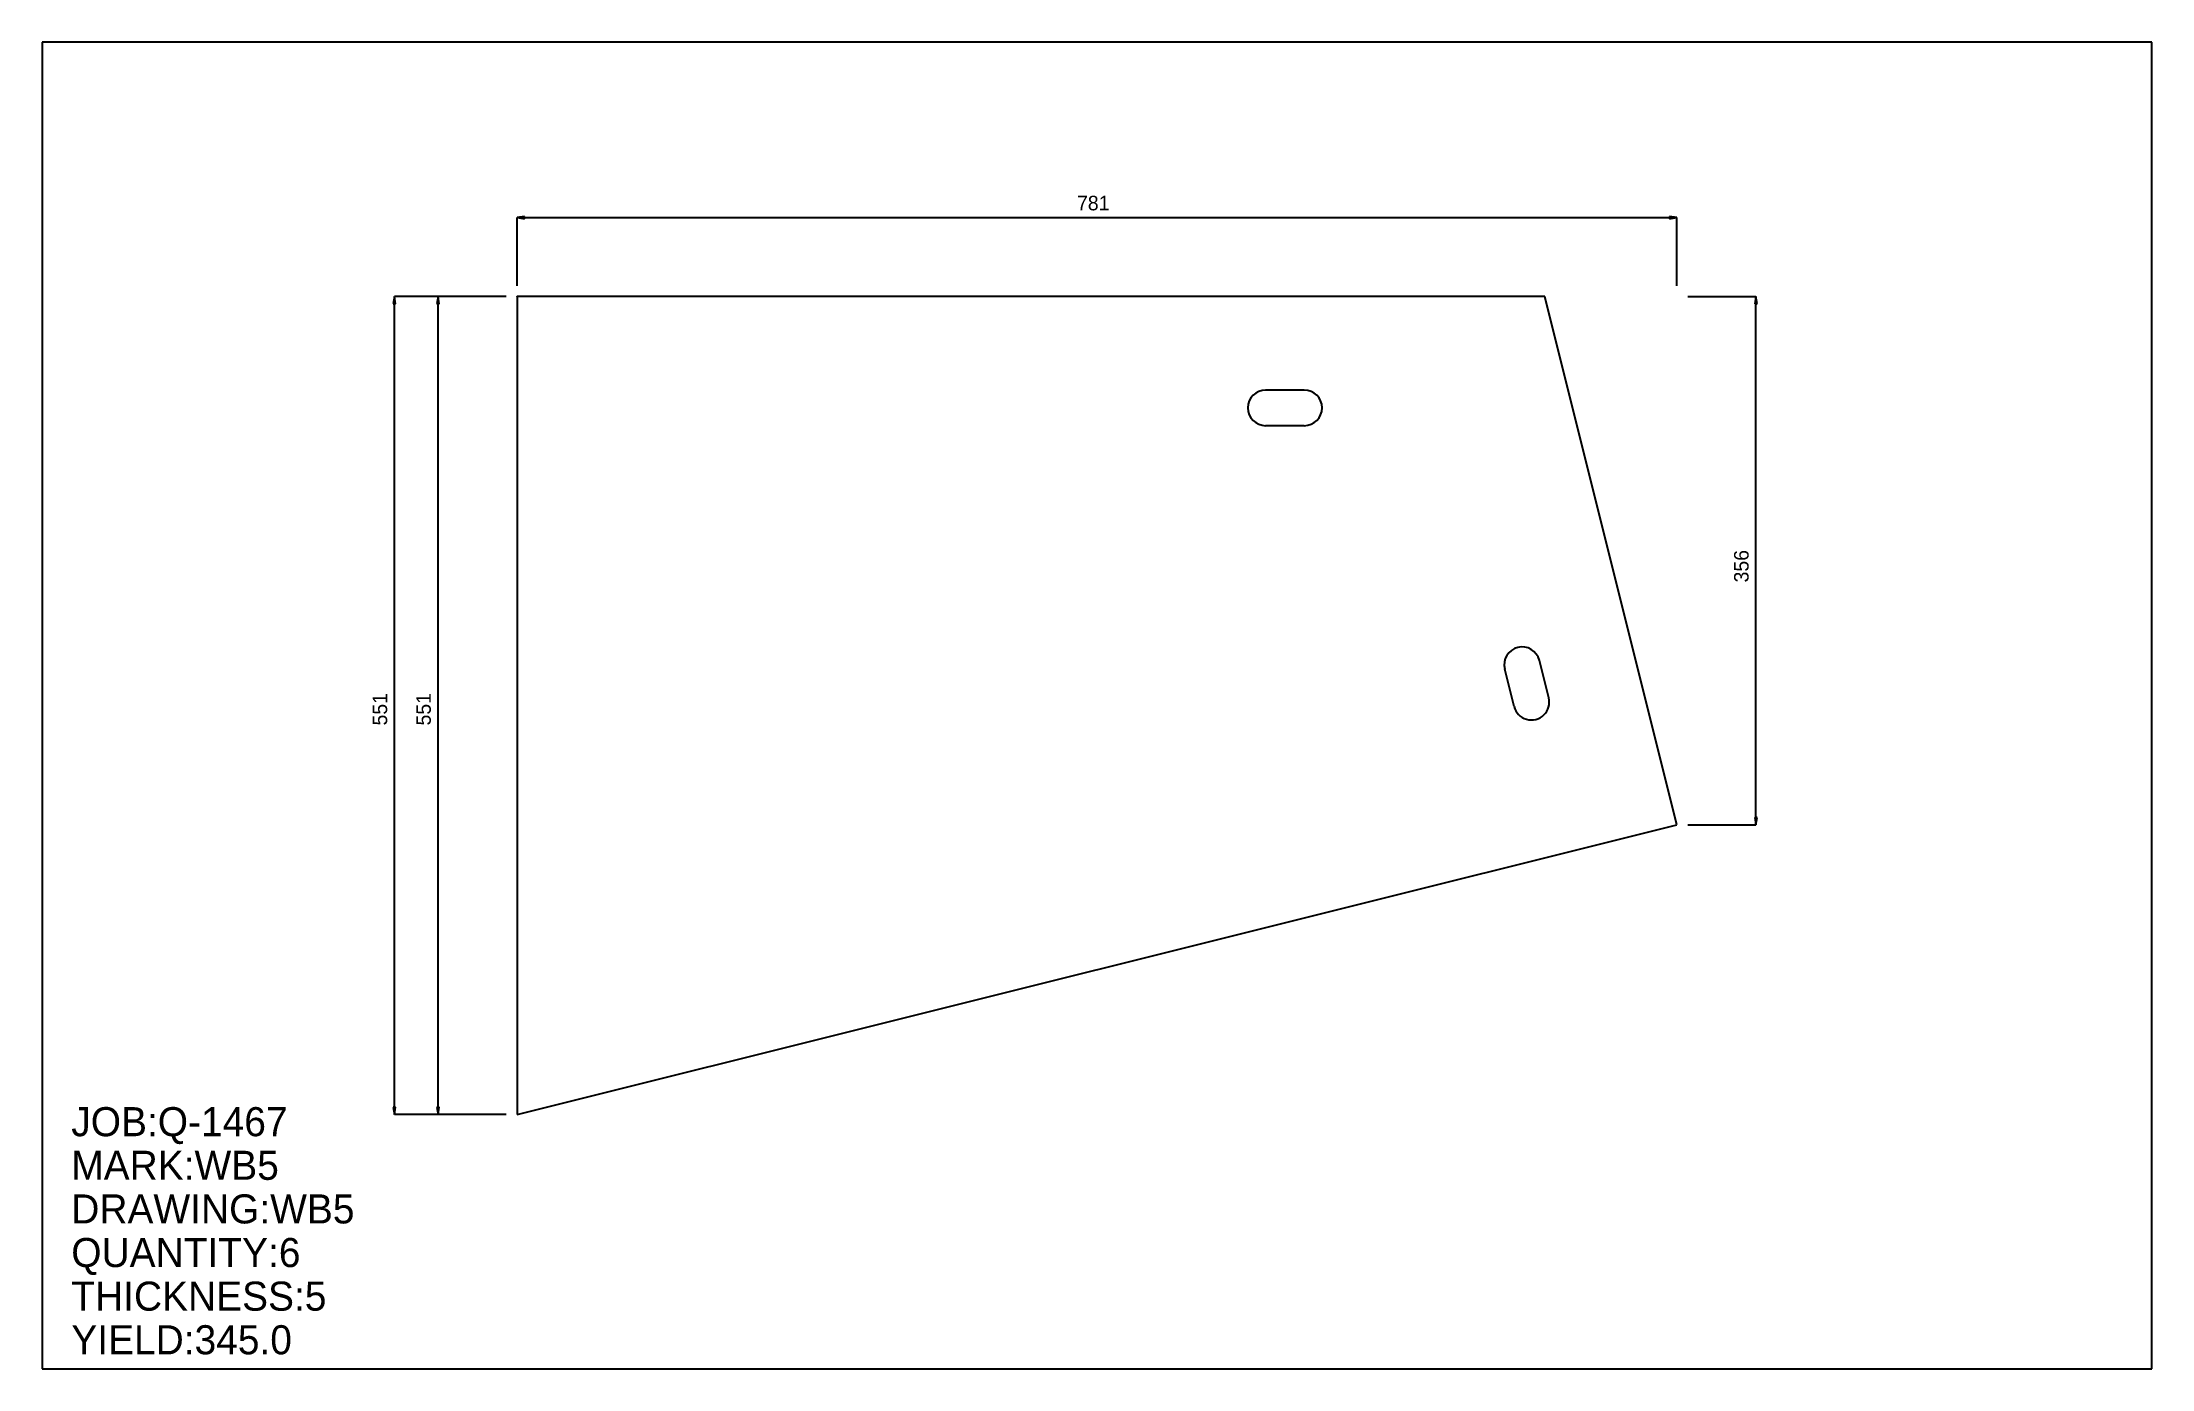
# Model space of a CAD drawing. Extents: x 0 to 1421, y 0 to 894.
import ezdxf

# ---------------------------------------------------------------- set-up
doc = ezdxf.new("R2010")
doc.units = 0
doc.header["$LTSCALE"] = 0.125
for name, color, linetype in [('2', 7, 'CONTINUOUS'), ('3', 1, 'CONTINUOUS'), ('4', 1, 'CONTINUOUS'), ('5', 7, 'CONTINUOUS'), ('6', 6, 'CONTINUOUS')]:
    doc.layers.add(name, color=color, linetype=linetype)

# ---------------------------------------------------------------- blocks, each defined once
blk = doc.blocks.new('ARROW')
at = {"layer": '2', "linetype": 'CONTINUOUS'}
for p, q in [((0, 0), (-1, 0.166667)), ((-1, 0.166667), (-1, -0.166667)), ((-1, -0.166667), (0, 0))]:
    blk.add_line(p, q, dxfattribs=at)
blk = doc.blocks.new('PLATE')
at = {"layer": '3', "linetype": 'CONTINUOUS'}
for p, q in [((0, 0), (0.001299, -551.21729)), ((692.14386, 0), (0, 0)), ((781.12787, -355.93457), (692.14386, 0)), ((0.001299, -551.21729), (781.12787, -355.93457))]:
    blk.add_line(p, q, dxfattribs=at)
at = {"layer": '4', "linetype": 'CONTINUOUS'}
for p, q in [((530.143982, -63), (504.143982, -63)), ((530.143982, -87), (504.143982, -87)), ((671.528601, -276.248118), (665.222652, -251.024418)), ((694.812016, -270.427242), (688.506067, -245.203543))]:
    blk.add_line(p, q, dxfattribs=at)
for centre, start, end in [((504.143982, -75), 90, -90), ((530.143982, -75), -90, 90), ((676.86436, -248.11398), 14.036293, -165.963707), ((683.170308, -273.33768), -165.963707, 14.036293)]:
    blk.add_arc(centre, 12, start, end, dxfattribs=at)
at = {"layer": '5', "linetype": 'CONTINUOUS'}
for p, q in [((-0.1, 0), (0.1, 0)), ((0, -0.1), (0, 0.1))]:
    blk.add_line(p, q, dxfattribs=at)
blk.add_circle((0, 0), 0.1, dxfattribs=at)
at = {"layer": '6', "linetype": 'CONTINUOUS'}
for p, q in [((0, 7.349564), (0, 53.28434)), ((0, 53.234341), (781.12787, 53.234341)), ((781.12787, 7.349564), (781.12787, 53.28434)), ((-7.349523, 0.000001), (-82.682556, 0.000006)), ((-82.632591, -551.21729), (-82.632553, 0.000006)), ((-7.349523, 0.000001), (-53.284298, 0.000004)), ((-53.234341, -551.21729), (-53.234299, 0.000004)), ((788.47742, -0.000001), (834.41217, -0.000004)), ((834.36218, -355.93457), (834.36218, -0.000004)), ((788.47742, -355.93457), (834.41217, -355.93457)), ((-7.349564, -551.21729), (-82.682594, -551.21729)), ((-7.349564, -551.21729), (-53.28434, -551.21729))]:
    blk.add_line(p, q, dxfattribs=at)
at = {"layer": '6', "xscale": 4.899709, "yscale": 4.899709, "zscale": 4.899709}
for p, rotation in [((0, 53.234341), 180), ((-82.632553, 0.000006), 90), ((-53.234299, 0.000004), 90), ((834.36218, -0.000004), 90), ((834.36218, -355.93457), 270), ((-82.632591, -551.21729), 270), ((-53.234341, -551.21729), 270)]:
    blk.add_blockref('ARROW', p, dxfattribs=dict(at, rotation=rotation))
blk.add_blockref('ARROW', (781.12787, 53.234341), dxfattribs=at)
at = {"layer": '5'}
blk.add_text('ZERO', height=0.015, dxfattribs=at).set_placement((0, 0))
at = {"layer": '6'}
blk.add_text('781', height=9.799, dxfattribs=at).set_placement((377.08972, 58.134048))
for s, p in [('356', (829.46246, -192.66641)), ('551', (-87.53228, -289.08286)), ('551', (-58.134029, -289.08286))]:
    blk.add_text(s, height=9.799, rotation=90, dxfattribs=at).set_placement(p)

msp = doc.modelspace()

# ---------------------------------------------------------------- linework, layer by layer
at = {"layer": '5', "linetype": 'CONTINUOUS'}
for p, q in [((1420.9158, 894.19696), (0, 894.19696)), ((0, 894.19696), (0, 0)), ((1420.9158, 0), (1420.9158, 894.19696)), ((0, 0), (1420.9158, 0))]:
    msp.add_line(p, q, dxfattribs=at)

# ---------------------------------------------------------------- block references
at = {"layer": '2'}
msp.add_blockref('PLATE', (319.89395, 722.70715), dxfattribs=at)

# ---------------------------------------------------------------- texts
at = {"layer": '5'}
for s, p in [('JOB:Q-1467', (19.598835, 156.79068)), ('MARK:WB5', (19.598835, 127.39243)), ('DRAWING:WB5', (19.598835, 97.994179)), ('QUANTITY:6', (19.598835, 68.595924)), ('THICKNESS:5', (19.598835, 39.19767)), ('YIELD:345.0', (19.598835, 9.799417))]:
    msp.add_text(s, height=19.599, dxfattribs=at).set_placement(p)

doc.saveas('drawing.dxf')
